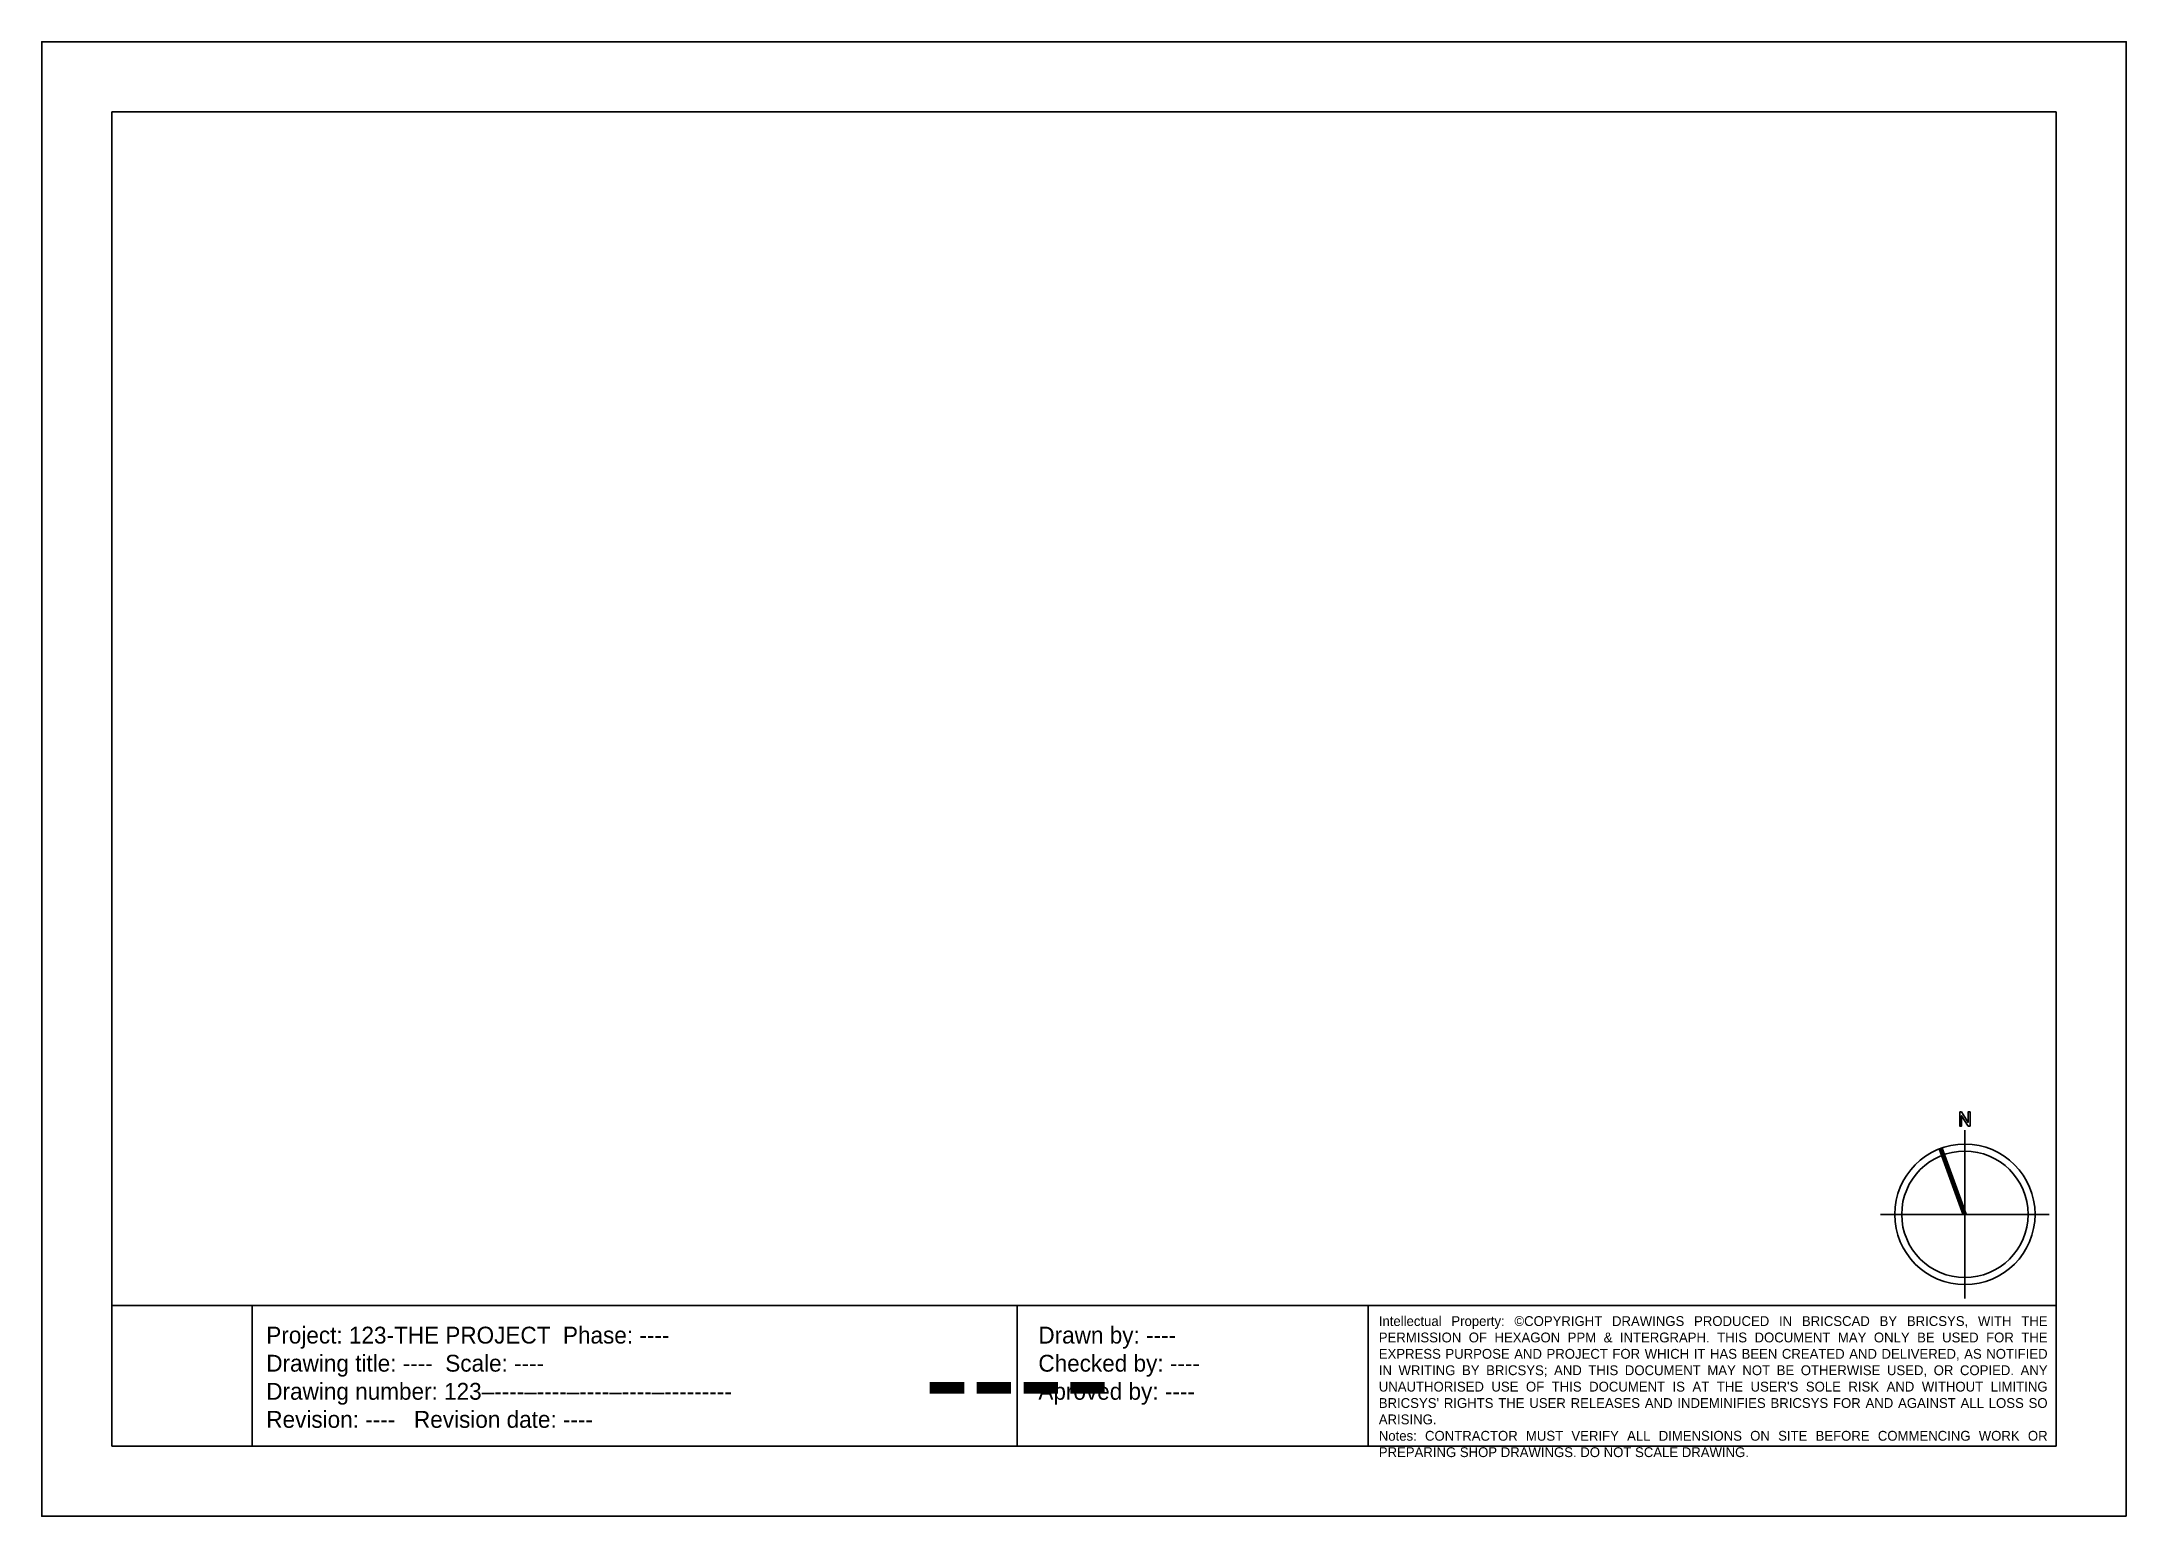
# Paper-space layout 'A4 L' of a CAD drawing. Header units: millimetres. Extents: x 0 to 297, y 0 to 210.
import ezdxf

# ---------------------------------------------------------------- set-up
doc = ezdxf.new("R2010")
doc.units = ezdxf.units.MM
doc.layers.add('Titleblock Elements', color=250, linetype='Continuous')
doc.styles.add('Titleblock', font='bahnschrift.ttf', dxfattribs={"height": 1.5})
picture_1 = doc.add_image_def('image1.png', size_in_pixel=(256, 256))

# ---------------------------------------------------------------- blocks, each defined once
blk = doc.blocks.new('*U24')
for p, q in [((0, -12), (0, 12)), ((-12, 0), (12, 0))]:
    blk.add_line(p, q)
at = {"lineweight": 200}
blk.add_line((0, 0), (-3.42, 9.4), dxfattribs=at)
blk.add_lwpolyline([(-0.74, 14.58), (-0.74, 12.58), (-0.46, 12.58), (-0.46, 14.05), (0.48, 12.58), (0.74, 12.58), (0.74, 14.58), (0.46, 14.58), (0.46, 13.09), (-0.49, 14.58)], close=True)
for radius in [10, 9]:
    blk.add_circle((0, 0), radius)
blk = doc.blocks.new('Titleblock A4 L')
at = {"layer": 'Titleblock Elements'}
for p, q in [((10, 40), (10, 70)), ((10, 30), (287, 30)), ((139, 10), (139, 30)), ((189, 10), (189, 30))]:
    blk.add_line(p, q, dxfattribs=at)
for points in [[(297, 0), (297, 210), (0, 210), (0, 0)], [(287, 10), (287, 200), (10, 200), (10, 10)], [(189, 30), (287, 30), (287, 10), (189, 10)]]:
    blk.add_lwpolyline(points, close=True, dxfattribs=at)
blk.add_blockref('*U24', (274, 43))
at = {"layer": 'Titleblock Elements', "attachment_point": 1, "style": 'Titleblock'}
for s, insert, char_height, width in [('Project: 123-THE PROJECT  Phase: ----\\PDrawing title: ----  Scale: ----\\PDrawing number: 123–----–----–----–----–---------\\PRevision: ----   Revision date: ----', (32, 27), 2.4, 107), ('Drawn by: ----\\PChecked by: ----\\PAproved by: ----', (142, 27), 2.4, 47), ("\\pxqj;Intellectual Property: ©COPYRIGHT DRAWINGS PRODUCED IN BRICSCAD BY BRICSYS, WITH THE PERMISSION OF HEXAGON PPM & INTERGRAPH. THIS DOCUMENT MAY ONLY BE USED FOR THE EXPRESS PURPOSE AND PROJECT FOR WHICH IT HAS BEEN CREATED AND DELIVERED, AS NOTIFIED IN WRITING BY BRICSYS; AND THIS DOCUMENT MAY NOT BE OTHERWISE USED, OR COPIED. ANY UNAUTHORISED USE OF THIS DOCUMENT IS AT THE USER'S SOLE RISK AND WITHOUT LIMITING BRICSYS' RIGHTS THE USER RELEASES AND INDEMINIFIES BRICSYS FOR AND AGAINST ALL LOSS SO ARISING.\\PNotes: CONTRACTOR MUST VERIFY ALL DIMENSIONS ON SITE BEFORE COMMENCING WORK OR PREPARING SHOP DRAWINGS. DO NOT SCALE DRAWING.", (190.5, 28.5), 1.4, 95)]:
    blk.add_mtext(s, dxfattribs=dict(at, insert=insert, char_height=char_height, width=width))
at = {"layer": 'Titleblock Elements', "color": 1, "insert": (139, 20), "char_height": 15, "attachment_point": 5, "style": 'Titleblock'}
blk.add_mtext('----', dxfattribs=at)
at = {"layer": 'Titleblock Elements'}
image = blk.add_image(picture_1, insert=(10, 10), size_in_units=(20, 20), dxfattribs=at)
image.dxf.flags = 7

psp = doc.layouts.new('A4 L')

# ---------------------------------------------------------------- block references
psp.add_blockref('Titleblock A4 L', (0, 0))

doc.saveas('drawing.dxf')
